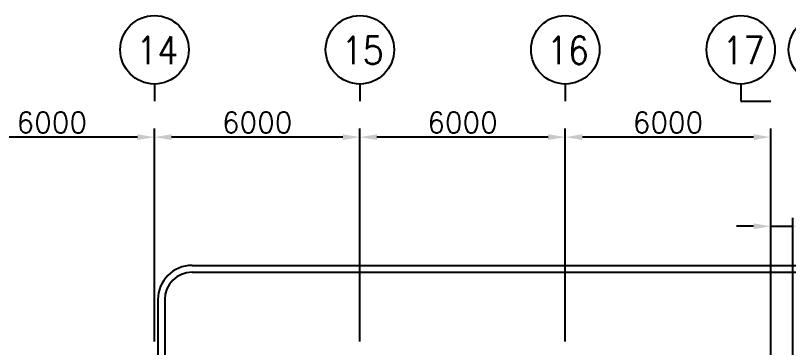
# Model space of a CAD drawing. Extents: x -59767 to 1106559, y -1290 to 1129522.
# Drawn here: x 100148 to 122758, y 304019 to 313738 of the extents above; entities that cross this region are included whole.
import ezdxf
from ezdxf.enums import TextEntityAlignment as Align

# ---------------------------------------------------------------- set-up
doc = ezdxf.new("R2010")
doc.units = 0
doc.layers.get('0').update_dxf_attribs({"linetype": 'CONTINUOUS', "lineweight": 9})
doc.layers.get('Defpoints').update_dxf_attribs({"linetype": 'CONTINUOUS', "lineweight": 9})
for name, color, linetype in [('7', 7, 'CONTINUOUS'), ('CY', 4, 'CONTINUOUS'), ('DIM', 7, 'CONTINUOUS')]:
    doc.layers.add(name, color=color, linetype=linetype)
doc.layers.add('TEXT', color=3, linetype='CONTINUOUS', lineweight=9)
doc.layers.add('치수선', color=6, linetype='CONTINUOUS', lineweight=9)
doc.styles.add('ROMANS', font='romans.shx', dxfattribs={"bigfont": 'whgtxt.shx'})
doc.styles.get("Standard").update_dxf_attribs({"font": 'romans.shx', "bigfont": 'whtgtxt.shx'})
doc.dimstyles.new('ISO-25', dxfattribs={"dimscale": 200, "dimtxt": 3, "dimasz": 2.5, "dimexe": 1.25, "dimexo": 0.625, "dimtad": 1, "dimdec": 0, "dimdsep": 46, "dimtxsty": 'Standard', "dimcen": 2.5, "dimadec": 0, "dimazin": 0, "dimtp": 0.1, "dimtm": 0.1, "dimtfac": 0.6, "dimtdec": 0, "dimtmove": 0, "dimatfit": 3, "dimfxl": 1, "dimtvp": 1, "dimtolj": 1, "dimarcsym": 0})

# ---------------------------------------------------------------- blocks, each defined once
blk = doc.blocks.new('*D45')
at = {"layer": 'Defpoints', "color": 0}
for p in [(122858, 307587), (122208, 303295), (122858, 303295)]:
    blk.add_point(p, dxfattribs=at)
at = {"layer": '치수선', "color": 0, "lineweight": -2}
for p, q in [((122208, 303420), (122208, 307837)), ((122858, 303420), (122858, 307837)), ((121708, 307587), (121208, 307587)), ((122208, 307587), (122858, 307587)), ((123358, 307587), (125620, 307587))]:
    blk.add_line(p, q, dxfattribs=at)
at = {"layer": '치수선', "color": 0}
for points in [[(121708, 307503), (121708, 307670), (122208, 307587)], [(123358, 307670), (123358, 307503), (122858, 307587)]]:
    blk.add_solid(points, dxfattribs=at)
at = {"layer": '치수선', "color": 0, "insert": (124739, 308012), "char_height": 600, "attachment_point": 5}
blk.add_mtext('\\A1;650', dxfattribs=at)
blk = doc.blocks.new('*D46')
at = {"layer": 'Defpoints', "color": 0}
for p in [(116208, 310188), (116208, 304095), (122208, 304095)]:
    blk.add_point(p, dxfattribs=at)
at = {"layer": '치수선', "color": 0, "lineweight": -2}
for p, q in [((116208, 304220), (116208, 310438)), ((122208, 304220), (122208, 310438)), ((121708, 310188), (116708, 310188))]:
    blk.add_line(p, q, dxfattribs=at)
at = {"layer": '치수선', "color": 0}
for points in [[(116708, 310271), (116708, 310104), (116208, 310188)], [(121708, 310104), (121708, 310271), (122208, 310188)]]:
    blk.add_solid(points, dxfattribs=at)
at = {"layer": '치수선', "color": 0, "insert": (119208, 310613), "char_height": 600, "attachment_point": 5}
blk.add_mtext('\\A1;6000', dxfattribs=at)
blk = doc.blocks.new('*D47')
at = {"layer": 'Defpoints', "color": 0}
for p in [(110208, 310188), (110208, 304095), (116208, 304095)]:
    blk.add_point(p, dxfattribs=at)
at = {"layer": '치수선', "color": 0, "lineweight": -2}
for p, q in [((110208, 304220), (110208, 310438)), ((116208, 304220), (116208, 310438)), ((115708, 310188), (110708, 310188))]:
    blk.add_line(p, q, dxfattribs=at)
at = {"layer": '치수선', "color": 0}
for points in [[(110708, 310271), (110708, 310104), (110208, 310188)], [(115708, 310104), (115708, 310271), (116208, 310188)]]:
    blk.add_solid(points, dxfattribs=at)
at = {"layer": '치수선', "color": 0, "insert": (113208, 310613), "char_height": 600, "attachment_point": 5}
blk.add_mtext('\\A1;6000', dxfattribs=at)
blk = doc.blocks.new('*D48')
at = {"layer": 'Defpoints', "color": 0}
for p in [(104208, 310188), (104208, 304095), (110208, 304095)]:
    blk.add_point(p, dxfattribs=at)
at = {"layer": '치수선', "color": 0, "lineweight": -2}
for p, q in [((104208, 304220), (104208, 310438)), ((110208, 304220), (110208, 310438)), ((109708, 310188), (104708, 310188))]:
    blk.add_line(p, q, dxfattribs=at)
at = {"layer": '치수선', "color": 0}
for points in [[(104708, 310271), (104708, 310104), (104208, 310188)], [(109708, 310104), (109708, 310271), (110208, 310188)]]:
    blk.add_solid(points, dxfattribs=at)
at = {"layer": '치수선', "color": 0, "insert": (107208, 310613), "char_height": 600, "attachment_point": 5}
blk.add_mtext('\\A1;6000', dxfattribs=at)
blk = doc.blocks.new('*D49')
at = {"layer": 'Defpoints', "color": 0}
for p in [(98208, 310188), (98208, 304095), (104208, 304095)]:
    blk.add_point(p, dxfattribs=at)
at = {"layer": '치수선', "color": 0, "lineweight": -2}
for p, q in [((98208, 304220), (98208, 310438)), ((104208, 304220), (104208, 310438)), ((103708, 310188), (98708, 310188))]:
    blk.add_line(p, q, dxfattribs=at)
at = {"layer": '치수선', "color": 0}
for points in [[(98708, 310271), (98708, 310104), (98208, 310188)], [(103708, 310104), (103708, 310271), (104208, 310188)]]:
    blk.add_solid(points, dxfattribs=at)
at = {"layer": '치수선', "color": 0, "insert": (101208, 310613), "char_height": 600, "attachment_point": 5}
blk.add_mtext('\\A1;6000', dxfattribs=at)
blk = doc.blocks.new('BUBBLE')
blk.add_line((0, -600), (0, -900))
blk.add_circle((0, 0), 600)

msp = doc.modelspace()

# ---------------------------------------------------------------- linework, layer by layer
at = {"layer": 'CY'}
for p, q in [((105308.2, 306444.9), (123958.2, 306444.9)), ((105308.2, 306244.9), (123958.2, 306244.9)), ((104308.2, 305444.9), (104308.2, 303394.9)), ((104508.2, 305444.9), (104508.2, 303394.9))]:
    msp.add_line(p, q, dxfattribs=at)
for radius in [1000, 800]:
    msp.add_arc((105308.2, 305444.9), radius, 90, 180, dxfattribs=at)
at = {"layer": 'DIM', "linetype": 'Continuous'}
msp.add_line((121333.2, 311237.6), (122208.2, 311237.6), dxfattribs=at)

# ---------------------------------------------------------------- block references
at = {"layer": '7', "color": 7, "xscale": 1.666666666627862, "yscale": 1.666666666627862, "zscale": 1.666666666627862}
for p in [(104208.2, 312737.6), (110208.2, 312737.6), (116208.2, 312737.6), (121333.2, 312737.6), (123733.2, 312737.6)]:
    msp.add_blockref('BUBBLE', p, dxfattribs=at)

# ---------------------------------------------------------------- texts
at = {"layer": 'TEXT', "color": 7, "style": 'ROMANS', "width": 0.9}
for s, p in [('14', (104287.7, 312720.1)), ('15', (110287.7, 312720.1)), ('16', (116287.7, 312720.1)), ('17', (121412.7, 312720.1))]:
    msp.add_text(s, height=800, dxfattribs=at).set_placement(p, align=Align.MIDDLE)

# ---------------------------------------------------------------- dimensions: what is measured, and where the dimension line sits
at = {"layer": '치수선'}
for base, p1, p2, picture, middle in [((98208.2, 310187.6), (104208.2, 304094.9), (98208.2, 304094.9), '*D49', (101208.2, 310612.6)), ((104208.2, 310187.6), (110208.2, 304094.9), (104208.2, 304094.9), '*D48', (107208.2, 310612.6)), ((110208.2, 310187.6), (116208.2, 304094.9), (110208.2, 304094.9), '*D47', (113208.2, 310612.6)), ((116208.2, 310187.6), (122208.2, 304094.9), (116208.2, 304094.9), '*D46', (119208.2, 310612.6)), ((122858.2, 307586.5), (122208.2, 303294.9), (122858.2, 303294.9), '*D45', (124739.2, 308011.5))]:
    dim = msp.add_linear_dim(base=base, p1=p1, p2=p2, dimstyle='ISO-25', dxfattribs=at)
    dim.commit()
    dim.dimension.update_dxf_attribs({"geometry": picture, "text_midpoint": middle})

doc.saveas('drawing.dxf')
